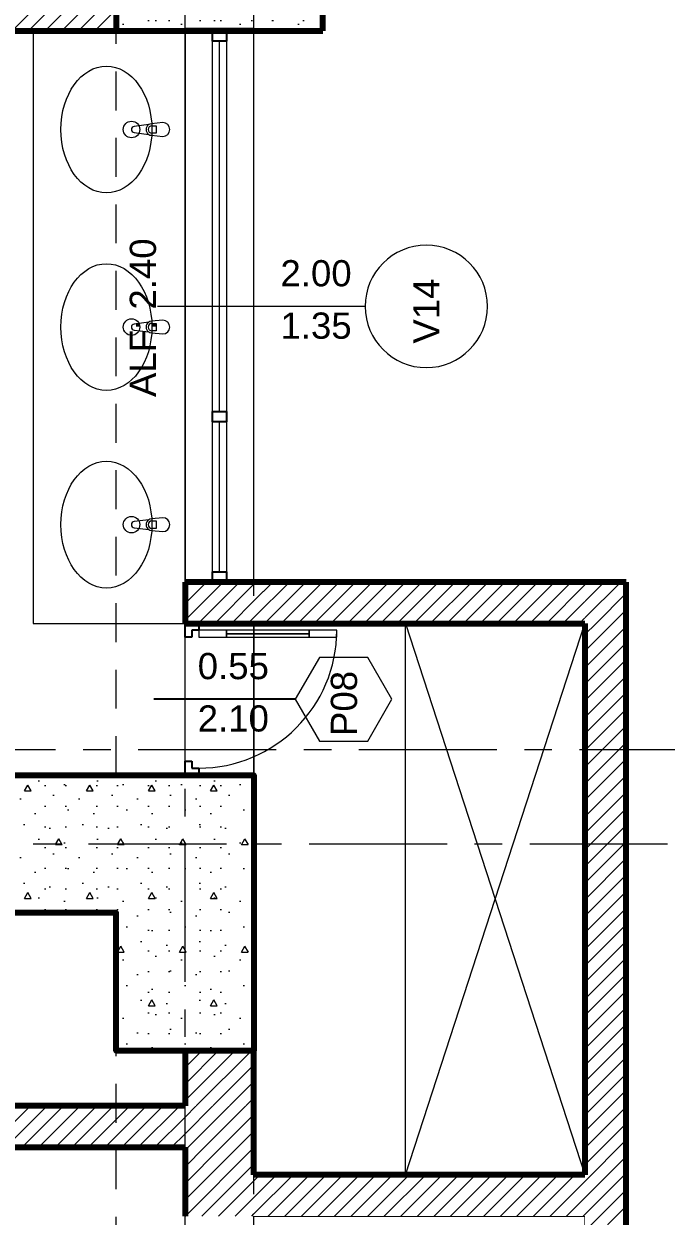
# Model space of a CAD drawing. Header units: inches. Extents: x -19 to 5698, y -728 to 92.
# Drawn here: x 143.236 to 145.565, y 15.8 to 20.125 of the extents above; entities that cross this region are included whole.
import ezdxf

# ---------------------------------------------------------------- set-up
doc = ezdxf.new("R2010")
doc.units = ezdxf.units.IN
doc.header["$MEASUREMENT"] = 0
doc.set_wipeout_variables(frame=1)
for name, pattern in [('ACAD_ISO04W100', [30, 24, -3, 0, -3]), ('Hidden Line', [0.195611, 0.141111, -0.0545]), ('Punto & Raya', [0.65, 0.5, -0.075, 0, -0.075]), ('Wipeout_Contour', [1, 0, -1])]:
    doc.linetypes.add(name, pattern=pattern)
for name, color, linetype in [('02 _ ARQ _ ALB _ Ejes Generales', 251, 'Continuous'), ('02 _ ARQ _ ZON _ Espacio.3D', 7, 'Continuous'), ('08 _ STR _ EXT _ 06 Columnas', 7, 'Continuous'), ('08 _ STR _ EXT _ 06 Elementos de Fachada', 7, 'Continuous'), ('08 _ STR _ EXT _ 07 Losa Aligerada', 7, 'Continuous'), ('08 _ STR _ EXT _ 09 Vigas', 251, 'Continuous'), ('Dibujo 2D - General', 7, 'Continuous'), ('Estructura - 04 MURO', 7, 'Continuous'), ('Interior - Sanitarios', 7, 'Continuous'), ('Marcador - Secciones', 7, 'Continuous')]:
    doc.layers.add(name, color=color, linetype=linetype)
doc.styles.add('Estilo_Generado_4', font='swisse.ttf')
pattern_1 = [(45, (92.500015, 6e-09), (-0.030052038, 0.030052038), [])]
pattern_2 = [(0, (92.5, 6e-09), (0, 0.3897114), [0.024375, -0.200625]), (0, (92.6125, 0.19486), (0, 0.3897114), [0.024375, -0.200625]), (60, (92.5, 6e-09), (-0.3375, 0.1948557), [0.024375, -0.200625]), (60, (92.725, 6e-09), (-0.3375, 0.1948557), [0.024375, -0.200625]), (120, (92.5244, 6e-09), (0.3375, 0.1948557), [0.024375, -0.200625]), (120, (92.7494, 6e-09), (0.3375, 0.1948557), [0.024375, -0.200625]), (0, (92.500015, 0.0375), (0, 0.075), [0, -0.075, 0, -0.1125]), (45, (92.537515, 0.0375), (-0.05303301, 0.05303301), [0, -0.05625, 0, -0.09375])]

msp = doc.modelspace()

# ---------------------------------------------------------------- hatches: boundary and pattern name
at = {"layer": '08 _ STR _ EXT _ 06 Elementos de Fachada', "linetype": 'Continuous', "lineweight": 9}
h = msp.add_hatch(dxfattribs=at)
h.set_pattern_fill('HORMIGÓN_EN_MASA_0002', color=250, style=0, pattern_type=2)
h.set_pattern_definition(pattern_2)
h.paths.add_polyline_path([(144.07, 20.1), (144.32, 20.1), (144.32, 20.35), (144.07, 20.35)])

# ---------------------------------------------------------------- linework, layer by layer
at = {"layer": '02 _ ARQ _ ZON _ Espacio.3D', "color": 9, "linetype": 'Continuous', "lineweight": 5, "flags": 128}
for points in [[(140.47, 20.1), (140.47, 17.2499), (141.795, 17.2499), (141.795, 17.0999), (140.82, 17.0999), (140.82, 16.1999), (143.82, 16.1999), (143.82, 16.4), (143.57, 16.4), (143.57, 16.9), (143.07, 16.9), (143.07, 17.4), (143.82, 17.4), (143.82, 20.1)], [(140.97, 15.1499), (143.8199, 15.1499), (143.82, 16.0499), (140.82, 16.0499), (140.82, 15.3499), (140.97, 15.3499)]]:
    msp.add_lwpolyline(points, close=True, dxfattribs=at)
at = {"layer": '08 _ STR _ EXT _ 06 Columnas', "color": 7, "linetype": 'Continuous', "lineweight": 80, "flags": 128}
msp.add_lwpolyline([(144.07, 20.1), (144.07, 20.1)], dxfattribs=at)
at = {"layer": '08 _ STR _ EXT _ 06 Elementos de Fachada', "color": 7, "linetype": 'Continuous', "lineweight": 80, "flags": 128}
for points in [[(144.32, 20.1), (144.32, 20.35)], [(144.07, 20.1), (144.32, 20.1)]]:
    msp.add_lwpolyline(points, dxfattribs=at)
at = {"layer": '08 _ STR _ EXT _ 07 Losa Aligerada', "color": 7, "linetype": 'Continuous', "lineweight": 18, "flags": 128}
msp.add_lwpolyline([(129.57, 3.3753), (137.07, 3.3753), (137.07, 6.05), (144.82, 6.05), (144.82, 14.9999), (144.07, 14.9999), (144.07, 15.1499), (144.07, 15.7999), (144.07, 18.1001), (144.07, 18.1001), (144.07, 20.35), (139.17, 20.35), (139.17, 22.35), (139.17, 22.6), (139.17, 24.5), (139.17, 24.75), (139.17, 26.75), (144.07, 26.75), (144.07, 29.7)], dxfattribs=at)
for points in [[(145.42, 18.1001), (144.07, 18.1001), (144.07, 15.7999), (145.27, 15.7999), (145.27, 15.1499), (144.07, 15.1499), (144.07, 14.9999), (145.42, 14.9999)], [(144.62, 17.9499), (145.27, 17.9499), (145.27, 15.9499), (144.62, 15.9499)]]:
    msp.add_lwpolyline(points, close=True, dxfattribs=at)
at = {"layer": '08 _ STR _ EXT _ 09 Vigas', "color": 251, "linetype": 'Hidden Line', "lineweight": 13, "true_color": 0x636466}
for p, q in [((137.07, 17.4), (143.57, 17.4)), ((137.07, 16.9), (143.57, 16.9))]:
    msp.add_line(p, q, dxfattribs=at)
at = {"layer": 'Estructura - 04 MURO', "color": 7, "linetype": 'Continuous', "lineweight": 80}
for p, q in [((143.92, 20.1), (143.82, 20.1)), ((143.92, 20.1), (143.82, 20.1)), ((143.97, 20.1), (143.92, 20.1)), ((143.97, 20.1), (143.92, 20.1)), ((143.97, 20.1), (143.92, 20.1)), ((144.07, 20.1), (143.97, 20.1)), ((144.07, 20.1), (143.97, 20.1)), ((143.82, 17.4), (143.87, 17.4)), ((143.82, 17.4), (143.87, 17.4)), ((143.82, 17.4), (143.87, 17.4)), ((143.87, 17.4), (143.97, 17.4)), ((143.87, 17.4), (143.97, 17.4))]:
    msp.add_line(p, q, dxfattribs=at)
at = {"layer": 'Estructura - 04 MURO', "color": 165, "linetype": 'Continuous', "lineweight": 25}
for p, q in [((143.92, 20.0625), (143.92, 20.1)), ((143.97, 20.1), (143.97, 20.0625)), ((143.97, 20.0625), (143.92, 20.0625)), ((143.92, 18.7), (143.92, 18.7188)), ((143.92, 18.7188), (143.97, 18.7188)), ((143.92, 18.6813), (143.92, 18.7)), ((143.97, 18.7188), (143.97, 18.7)), ((143.97, 18.7), (143.97, 18.6813)), ((143.97, 18.6813), (143.92, 18.6813)), ((143.92, 18.1376), (143.97, 18.1376)), ((143.87, 17.9251), (143.845, 17.9251)), ((143.845, 17.9251), (143.845, 17.9001)), ((143.845, 17.9001), (143.82, 17.9001)), ((143.82, 17.45), (143.845, 17.45)), ((143.82, 17.4), (143.82, 17.45)), ((143.845, 17.45), (143.845, 17.425)), ((143.87, 17.4), (143.82, 17.4)), ((143.845, 17.425), (143.87, 17.425)), ((143.87, 17.425), (143.87, 17.4))]:
    msp.add_line(p, q, dxfattribs=at)
at = {"layer": 'Estructura - 04 MURO', "color": 165, "linetype": 'Continuous', "lineweight": 15}
for p, q in [((143.92, 18.7188), (143.92, 20.0625)), ((143.945, 18.7188), (143.945, 20.0625)), ((143.97, 20.0625), (143.97, 18.7188)), ((144.4731, 19.1), (143.72, 19.1)), ((143.92, 18.1376), (143.92, 18.6813)), ((143.945, 18.1376), (143.945, 18.6813)), ((143.97, 18.6813), (143.97, 18.1376)), ((143.97, 17.9251), (143.87, 17.9251)), ((143.87, 17.9251), (143.87, 17.9001)), ((143.97, 17.9001), (143.97, 17.9251)), ((144.2701, 17.9126), (143.97, 17.9126)), ((144.3701, 17.9251), (144.2701, 17.9251)), ((144.2701, 17.9251), (144.2701, 17.9001)), ((144.3701, 17.9001), (144.3701, 17.9251)), ((143.87, 17.9001), (143.97, 17.9001)), ((144.2701, 17.9001), (144.3701, 17.9001))]:
    msp.add_line(p, q, dxfattribs=at)
at = {"layer": 'Estructura - 04 MURO', "color": 152, "linetype": 'Continuous', "lineweight": 25}
msp.add_line((144.22, 17.675), (143.7075, 17.675), dxfattribs=at)
at = {"layer": 'Estructura - 04 MURO', "color": 251, "linetype": 'Continuous', "lineweight": 13, "flags": 128}
msp.add_lwpolyline([(144.695, 18.8781, 1), (144.695, 19.322, 1)], format="xyb", close=True, dxfattribs=at)
at = {"layer": 'Estructura - 04 MURO', "color": 165, "linetype": 'Continuous', "lineweight": 15, "flags": 128}
for points in [[(144.2701, 17.9251), (143.97, 17.9251), (143.97, 17.9126), (144.2701, 17.9126)], [(144.2701, 17.9126), (143.97, 17.9126), (143.97, 17.9001), (144.2701, 17.9001)]]:
    msp.add_lwpolyline(points, close=True, dxfattribs=at)
at = {"layer": 'Estructura - 04 MURO', "color": 251, "linetype": 'Continuous', "lineweight": 13, "flags": 128}
msp.add_lwpolyline([(144.57, 17.675), (144.4825, 17.8266), (144.3075, 17.8266), (144.22, 17.675), (144.3075, 17.5235), (144.4825, 17.5235)], close=True, dxfattribs=at)
at = {"layer": 'Estructura - 04 MURO', "color": 165, "linetype": 'Continuous', "lineweight": 15}
msp.add_arc((143.87, 17.9251), 0.5001, 270, 0, dxfattribs=at)
at = {"layer": 'Interior - Sanitarios', "color": 205, "linetype": 'Continuous', "lineweight": 13}
for p, q in [((143.27, 20.1), (143.27, 17.95)), ((143.27, 20.1), (143.82, 20.1)), ((143.82, 20.1), (143.82, 17.95)), ((143.7002, 19.7553), (143.7151, 19.7553)), ((143.7151, 19.7281), (143.7002, 19.7281)), ((143.7151, 19.7553), (143.7151, 19.7281)), ((143.7002, 19.0386), (143.7151, 19.0386)), ((143.7151, 19.0386), (143.7151, 19.0114)), ((143.7151, 19.0114), (143.7002, 19.0114)), ((143.7002, 18.3219), (143.7151, 18.3219)), ((143.7151, 18.3219), (143.7151, 18.2947)), ((143.7151, 18.2947), (143.7002, 18.2947)), ((143.27, 17.95), (143.82, 17.95))]:
    msp.add_line(p, q, dxfattribs=at)
at = {"layer": 'Interior - Sanitarios', "color": 205, "linetype": 'Continuous', "lineweight": 13, "flags": 128}
for points in [[(143.74, 19.7667), (143.698, 19.7627, 0.12102), (143.6885, 19.7594), (143.6356, 19.7528, 0.882566), (143.6356, 19.7306), (143.6885, 19.7239, 0.12102), (143.698, 19.7207), (143.74, 19.7167, 1)], [(143.74, 19.05), (143.698, 19.046, 0.12102), (143.6885, 19.0427), (143.6356, 19.0361, 0.882566), (143.6356, 19.0139), (143.6885, 19.0073, 0.12102), (143.698, 19.004), (143.74, 19, 1)], [(143.74, 18.3333), (143.698, 18.3293, 0.12102), (143.6885, 18.3261), (143.6356, 18.3194, 0.882566), (143.6356, 18.2972), (143.6885, 18.2906, 0.12102), (143.698, 18.2873), (143.74, 18.2833, 1)]]:
    msp.add_lwpolyline(points, format="xyb", close=True, dxfattribs=at)
at = {"layer": 'Interior - Sanitarios', "color": 205, "linetype": 'Continuous', "lineweight": 13}
for centre in [(143.6261, 19.7417), (143.6261, 19.025), (143.6261, 18.3083)]:
    msp.add_circle(centre, 0.03, dxfattribs=at)
for centre, radius, start, end in [((143.6999, 19.7417), 0.0211, 122.771, 237.229), ((143.7002, 19.7417), 0.0136, 90, 270), ((143.6999, 19.025), 0.0211, 122.771, 237.229), ((143.7002, 19.025), 0.0136, 90, 270), ((143.6999, 18.3083), 0.0211, 122.771, 237.229), ((143.7002, 18.3083), 0.0136, 90, 270)]:
    msp.add_arc(centre, radius, start, end, dxfattribs=at)
for centre in [(143.535, 19.7417), (143.535, 19.025), (143.535, 18.3083)]:
    msp.add_ellipse(centre, major_axis=(0, 0.23), ratio=0.717391, dxfattribs=at)

# ---------------------------------------------------------------- texts
at = {"layer": 'Estructura - 04 MURO', "color": 251, "lineweight": 25, "char_height": 0.095, "attachment_point": 7, "style": 'Estilo_Generado_4'}
for s, insert, rotation in [('\\A1;{\\pql;\\pt0;\\fSwis721 Ex BT|b0|i0|c0|p34;ALF: 2.40\\fSwis721 Ex BT|b0|i0|c0|p34;\\A1{\\H.66x;\\S^  ;}\\fSwis721 Ex BT|b0|i0|c0|p34;\\fSwis721 Ex BT|b0|i0|c0|p34;}', (143.7425, 18.7713), 89.9996), ('\\A1;{\\pql;\\pt0;\\fSwis721 Ex BT|b0|i0|c0|p34;2.00\\fSwis721 Ex BT|b0|i0|c0|p34;\\A1{\\H.66x;\\S^  ;}\\fSwis721 Ex BT|b0|i0|c0|p34;\\fSwis721 Ex BT|b0|i0|c0|p34;}', (144.166, 19.1451), 359.9996), ('\\A1;{\\pql;\\pt0;\\fSwis721 Ex BT|b0|i0|c0|p34;V14\\fSwis721 Ex BT|b0|i0|c0|p34;\\fSwis721 Ex BT|b0|i0|c0|p34;\\fSwis721 Ex BT|b0|i0|c0|p34;}', (144.7425, 18.965), 89.9996), ('\\A1;{\\pql;\\pt0;\\fSwis721 Ex BT|b0|i0|c0|p34;1.35\\fSwis721 Ex BT|b0|i0|c0|p34;\\A1{\\H.66x;\\S^  ;}\\fSwis721 Ex BT|b0|i0|c0|p34;\\fSwis721 Ex BT|b0|i0|c0|p34;}', (144.166, 18.9551), 359.9996), ('\\A1;{\\pql;\\pt0;\\fSwis721 Ex BT|b0|i0|c0|p34;P08\\fSwis721 Ex BT|b0|i0|c0|p34;\\fSwis721 Ex BT|b0|i0|c0|p34;\\fSwis721 Ex BT|b0|i0|c0|p34;}', (144.445, 17.5417), 90)]:
    msp.add_mtext(s, dxfattribs=dict(at, insert=insert, rotation=rotation))
for s, insert in [('\\A1;{\\pql;\\pt0;\\fSwis721 Ex BT|b0|i0|c0|p34;0.55\\fSwis721 Ex BT|b0|i0|c0|p34;\\A1{\\H.66x;\\S^  ;}\\fSwis721 Ex BT|b0|i0|c0|p34;\\fSwis721 Ex BT|b0|i0|c0|p34;}', (143.866, 17.7201)), ('\\A1;{\\pql;\\pt0;\\fSwis721 Ex BT|b0|i0|c0|p34;2.10\\fSwis721 Ex BT|b0|i0|c0|p34;\\A1{\\H.66x;\\S^  ;}\\fSwis721 Ex BT|b0|i0|c0|p34;\\fSwis721 Ex BT|b0|i0|c0|p34;}', (143.866, 17.5301))]:
    msp.add_mtext(s, dxfattribs=dict(at, insert=insert))

# ---------------------------------------------------------------- next in the draw order: wipeouts: each hides what was drawn before it
at = {"color": 254, "linetype": 'Wipeout_Contour', "lineweight": 0, "ltscale": 3410.976089}
msp.add_wipeout([(138.32, 20.1), (143.57, 20.1), (143.57, 20.35), (138.32, 20.35)], dxfattribs=at).dxf.layer = 'Estructura - 04 MURO'
at = {"color": 254, "linetype": 'Wipeout_Contour', "lineweight": 0, "ltscale": 3422.776078}
msp.add_wipeout([(143.82, 18.1001), (143.82, 17.9501), (144.07, 17.9501), (144.07, 18.1001)], dxfattribs=at).dxf.layer = 'Estructura - 04 MURO'
at = {"color": 254, "linetype": 'Wipeout_Contour', "lineweight": 0, "ltscale": 2571.718135}
msp.add_wipeout([(145.27, 17.9501), (145.42, 18.1001), (145.27, 18.1001)], dxfattribs=at).dxf.layer = 'Estructura - 04 MURO'
at = {"color": 254, "linetype": 'Wipeout_Contour', "lineweight": 0, "ltscale": 3422.624375}
msp.add_wipeout([(143.82, 16.1999), (143.82, 16.0499), (144.07, 16.0499), (144.07, 16.1999)], dxfattribs=at).dxf.layer = 'Estructura - 04 MURO'

# ---------------------------------------------------------------- next in the draw order: hatches: boundary and pattern name
at = {"layer": '08 _ STR _ EXT _ 06 Columnas', "linetype": 'Continuous', "lineweight": 9}
h = msp.add_hatch(dxfattribs=at)
h.set_pattern_fill('HORMIGÓN_EN_MASA_0002', style=0, pattern_type=2)
h.set_pattern_definition(pattern_2)
h.paths.add_polyline_path([(143.57, 20.7), (143.57, 20.1), (144.07, 20.1), (144.07, 20.35), (144.07, 20.35), (144.07, 20.7)])
at = {"layer": 'Estructura - 04 MURO', "linetype": 'Continuous', "lineweight": 5}
h = msp.add_hatch(dxfattribs=at)
h.set_pattern_fill('LADRILLO_COMÚN_0002', color=250, style=0, pattern_type=2)
h.set_pattern_definition(pattern_1)
h.paths.add_polyline_path([(138.32, 20.1), (143.57, 20.1), (143.57, 20.35), (138.32, 20.35)])
h = msp.add_hatch(dxfattribs=at)
h.set_pattern_fill('LADRILLO_COMÚN_0002', color=250, style=0, pattern_type=2)
h.set_pattern_definition(pattern_1)
h.paths.add_polyline_path([(143.82, 18.1001), (143.82, 17.9501), (144.07, 17.9501), (144.07, 18.1001)])
h = msp.add_hatch(dxfattribs=at)
h.set_pattern_fill('LADRILLO_COMÚN_0002', color=250, style=0, pattern_type=2)
h.set_pattern_definition(pattern_1)
h.paths.add_polyline_path([(145.27, 17.9501), (145.42, 18.1001), (145.27, 18.1001)])
h = msp.add_hatch(dxfattribs=at)
h.set_pattern_fill('LADRILLO_COMÚN_0002', color=250, style=0, pattern_type=2)
h.set_pattern_definition(pattern_1)
h.paths.add_polyline_path([(143.82, 16.1999), (143.82, 16.0499), (144.07, 16.0499), (144.07, 16.1999)])

# ---------------------------------------------------------------- next in the draw order: linework, layer by layer
at = {"layer": '08 _ STR _ EXT _ 06 Columnas', "color": 7, "linetype": 'Continuous', "lineweight": 80, "flags": 128}
msp.add_lwpolyline([(144.07, 20.35), (144.07, 20.7), (143.57, 20.7), (143.57, 20.1), (144.07, 20.1)], dxfattribs=at)
at = {"layer": '08 _ STR _ EXT _ 09 Vigas', "color": 251, "linetype": 'Hidden Line', "lineweight": 13, "true_color": 0x636466}
msp.add_line((143.57, 17.4), (143.57, 20.35), dxfattribs=at)
at = {"layer": 'Estructura - 04 MURO', "color": 165, "linetype": 'Continuous', "lineweight": 15}
for p, q in [((143.82, 18.1001), (143.82, 20.1)), ((144.07, 18.1001), (144.07, 20.1))]:
    msp.add_line(p, q, dxfattribs=at)
at = {"layer": 'Estructura - 04 MURO', "color": 165, "linetype": 'Continuous', "lineweight": 25}
for p, q in [((143.92, 18.1001), (143.92, 18.1376)), ((143.97, 18.1376), (143.97, 18.1001)), ((143.82, 17.9501), (143.87, 17.9501)), ((143.82, 17.9001), (143.82, 17.9501)), ((143.87, 17.9501), (143.87, 17.9251))]:
    msp.add_line(p, q, dxfattribs=at)
at = {"layer": 'Estructura - 04 MURO', "color": 7, "linetype": 'Continuous', "lineweight": 80}
for p, q in [((143.92, 18.1001), (143.82, 18.1001)), ((143.92, 18.1001), (143.82, 18.1001)), ((143.97, 18.1001), (143.92, 18.1001)), ((143.97, 18.1001), (143.92, 18.1001)), ((143.97, 18.1001), (143.92, 18.1001)), ((144.07, 18.1001), (143.97, 18.1001)), ((144.07, 18.1001), (143.97, 18.1001)), ((143.82, 17.9501), (143.87, 17.9501)), ((143.82, 17.9501), (143.87, 17.9501)), ((143.82, 17.9501), (143.87, 17.9501)), ((143.87, 17.9501), (143.97, 17.9501)), ((143.87, 17.9501), (143.97, 17.9501)), ((144.07, 16.0499), (144.07, 16.1999))]:
    msp.add_line(p, q, dxfattribs=at)
at = {"layer": 'Estructura - 04 MURO', "color": 7, "linetype": 'Continuous', "lineweight": 80, "flags": 128}
for points in [[(140.47, 20.1), (143.57, 20.1)], [(143.82, 18.1001), (143.82, 17.9501)], [(143.82, 17.9501), (144.07, 17.9501)]]:
    msp.add_lwpolyline(points, dxfattribs=at)

# ---------------------------------------------------------------- next in the draw order: wipeouts: each hides what was drawn before it
at = {"color": 254, "linetype": 'Wipeout_Contour', "lineweight": 0, "ltscale": 3416.426187}
msp.add_wipeout([(140.9704, 16.0499), (143.82, 16.0499), (143.82, 16.1999), (140.9704, 16.1999)], dxfattribs=at).dxf.layer = 'Estructura - 04 MURO'

# ---------------------------------------------------------------- next in the draw order: hatches: boundary and pattern name
at = {"layer": 'Estructura - 04 MURO', "linetype": 'Continuous', "lineweight": 5}
h = msp.add_hatch(dxfattribs=at)
h.set_pattern_fill('LADRILLO_COMÚN_0002', color=250, style=0, pattern_type=2)
h.set_pattern_definition(pattern_1)
h.paths.add_polyline_path([(140.9704, 16.0499), (143.82, 16.0499), (143.82, 16.1999), (140.9704, 16.1999)])

# ---------------------------------------------------------------- next in the draw order: linework, layer by layer
at = {"layer": '08 _ STR _ EXT _ 09 Vigas', "color": 251, "linetype": 'Hidden Line', "lineweight": 13, "true_color": 0x636466}
msp.add_line((143.57, 7.7), (143.57, 16.9), dxfattribs=at)
at = {"layer": 'Estructura - 04 MURO', "color": 7, "linetype": 'Continuous', "lineweight": 80, "flags": 128}
for points in [[(143.82, 16.1999), (140.9704, 16.1999)], [(140.9704, 16.0499), (143.82, 16.0499)]]:
    msp.add_lwpolyline(points, dxfattribs=at)

# ---------------------------------------------------------------- next in the draw order: wipeouts: each hides what was drawn before it
at = {"color": 254, "linetype": 'Wipeout_Contour', "lineweight": 0, "ltscale": 3422.63765}
msp.add_wipeout([(144.07, 16.1999), (144.07, 16.4), (143.82, 16.4), (143.82, 16.1999)], dxfattribs=at).dxf.layer = 'Estructura - 04 MURO'
at = {"color": 254, "linetype": 'Wipeout_Contour', "lineweight": 0, "ltscale": 3422.609414}
msp.add_wipeout([(143.82, 16.0499), (143.82, 15.7999), (144.07, 15.7999), (144.07, 16.0499)], dxfattribs=at).dxf.layer = 'Estructura - 04 MURO'

# ---------------------------------------------------------------- next in the draw order: hatches: boundary and pattern name
at = {"layer": '08 _ STR _ EXT _ 06 Columnas', "linetype": 'Continuous', "lineweight": 9}
h = msp.add_hatch(dxfattribs=at)
h.set_pattern_fill('HORMIGÓN_EN_MASA_0002', style=0, pattern_type=2)
h.set_pattern_definition(pattern_2)
h.paths.add_polyline_path([(143.07, 17.4), (143.07, 16.9), (143.57, 16.9), (143.57, 16.4), (144.07, 16.4), (144.07, 17.4)])
at = {"layer": 'Estructura - 04 MURO', "linetype": 'Continuous', "lineweight": 5}
h = msp.add_hatch(dxfattribs=at)
h.set_pattern_fill('LADRILLO_COMÚN_0002', color=250, style=0, pattern_type=2)
h.set_pattern_definition(pattern_1)
h.paths.add_polyline_path([(144.07, 16.1999), (144.07, 16.4), (143.82, 16.4), (143.82, 16.1999)])
h = msp.add_hatch(dxfattribs=at)
h.set_pattern_fill('LADRILLO_COMÚN_0002', color=250, style=0, pattern_type=2)
h.set_pattern_definition(pattern_1)
h.paths.add_polyline_path([(143.82, 16.0499), (143.82, 15.7999), (144.07, 15.7999), (144.07, 16.0499)])

# ---------------------------------------------------------------- next in the draw order: linework, layer by layer
at = {"layer": '02 _ ARQ _ ALB _ Ejes Generales', "color": 251, "linetype": 'Punto & Raya', "lineweight": 13, "true_color": 0x636466}
msp.add_line((143.82, 3.05), (143.82, 44.9), dxfattribs=at)
at = {"layer": '08 _ STR _ EXT _ 06 Columnas', "color": 7, "linetype": 'Continuous', "lineweight": 80, "flags": 128}
msp.add_lwpolyline([(143.07, 17.4), (144.07, 17.4), (144.07, 16.4), (143.57, 16.4), (143.57, 16.9), (143.07, 16.9)], close=True, dxfattribs=at)
at = {"layer": 'Estructura - 04 MURO', "color": 7, "linetype": 'Continuous', "lineweight": 80, "flags": 128}
for points in [[(143.82, 16.4), (143.82, 16.1999)], [(144.07, 15.9499), (144.07, 16.4)], [(143.82, 16.0499), (143.82, 15.7999)]]:
    msp.add_lwpolyline(points, dxfattribs=at)

# ---------------------------------------------------------------- next in the draw order: wipeouts: each hides what was drawn before it
at = {"color": 254, "linetype": 'Wipeout_Contour', "lineweight": 0, "ltscale": 3425.505203}
msp.add_wipeout([(144.07, 15.7999), (145.27, 15.7999), (145.27, 15.9499), (144.07, 15.9499)], dxfattribs=at).dxf.layer = 'Estructura - 04 MURO'

# ---------------------------------------------------------------- next in the draw order: hatches: boundary and pattern name
at = {"layer": 'Estructura - 04 MURO', "linetype": 'Continuous', "lineweight": 5}
h = msp.add_hatch(dxfattribs=at)
h.set_pattern_fill('LADRILLO_COMÚN_0002', color=250, style=0, pattern_type=2)
h.set_pattern_definition(pattern_1)
h.paths.add_polyline_path([(144.07, 15.7999), (145.27, 15.7999), (145.27, 15.9499), (144.07, 15.9499)])

# ---------------------------------------------------------------- next in the draw order: linework, layer by layer
at = {"layer": 'Estructura - 04 MURO', "color": 7, "linetype": 'Continuous', "lineweight": 80, "flags": 128}
msp.add_lwpolyline([(145.27, 15.9499), (144.07, 15.9499)], dxfattribs=at)

# ---------------------------------------------------------------- next in the draw order: wipeouts: each hides what was drawn before it
at = {"color": 254, "linetype": 'Wipeout_Contour', "lineweight": 0, "ltscale": 3428.260386}
msp.add_wipeout([(145.27, 17.9501), (145.27, 15.1499), (145.42, 15.1499), (145.42, 17.9501)], dxfattribs=at).dxf.layer = 'Estructura - 04 MURO'

# ---------------------------------------------------------------- next in the draw order: hatches: boundary and pattern name
at = {"layer": 'Estructura - 04 MURO', "linetype": 'Continuous', "lineweight": 5}
h = msp.add_hatch(dxfattribs=at)
h.set_pattern_fill('LADRILLO_COMÚN_0002', color=250, style=0, pattern_type=2)
h.set_pattern_definition(pattern_1)
h.paths.add_polyline_path([(145.27, 17.9501), (145.27, 15.1499), (145.42, 15.1499), (145.42, 17.9501)])

# ---------------------------------------------------------------- next in the draw order: linework, layer by layer
at = {"layer": '02 _ ARQ _ ALB _ Ejes Generales', "color": 251, "linetype": 'Punto & Raya', "lineweight": 13, "true_color": 0x636466}
msp.add_line((141.07, 17.15), (147.07, 17.15), dxfattribs=at)
at = {"layer": 'Marcador - Secciones', "color": 251, "linetype": 'Punto & Raya', "lineweight": 13, "true_color": 0x636466}
msp.add_line((138.8506, 17.4928), (149.2072, 17.4928), dxfattribs=at)

# ---------------------------------------------------------------- next in the draw order: wipeouts: each hides what was drawn before it
at = {"color": 254, "linetype": 'Wipeout_Contour', "lineweight": 0, "ltscale": 2570.844138}
msp.add_wipeout([(145.27, 17.9501), (145.42, 17.9501), (145.42, 18.1001)], dxfattribs=at).dxf.layer = 'Estructura - 04 MURO'

# ---------------------------------------------------------------- next in the draw order: hatches: boundary and pattern name
at = {"layer": 'Estructura - 04 MURO', "linetype": 'Continuous', "lineweight": 5}
h = msp.add_hatch(dxfattribs=at)
h.set_pattern_fill('LADRILLO_COMÚN_0002', color=250, style=0, pattern_type=2)
h.set_pattern_definition(pattern_1)
h.paths.add_polyline_path([(145.27, 17.9501), (145.42, 17.9501), (145.42, 18.1001)])

# ---------------------------------------------------------------- next in the draw order: linework, layer by layer
at = {"layer": 'Estructura - 04 MURO', "color": 7, "linetype": 'Continuous', "lineweight": 80, "flags": 128}
for points in [[(145.42, 18.1001), (145.27, 18.1001)], [(145.42, 14.9999), (145.42, 18.1001)], [(145.27, 17.9501), (145.27, 15.9499)]]:
    msp.add_lwpolyline(points, dxfattribs=at)

# ---------------------------------------------------------------- next in the draw order: wipeouts: each hides what was drawn before it
at = {"color": 254, "linetype": 'Wipeout_Contour', "lineweight": 0, "ltscale": 3425.675439}
msp.add_wipeout([(145.27, 18.1001), (144.07, 18.1001), (144.07, 17.9501), (145.27, 17.9501)], dxfattribs=at).dxf.layer = 'Estructura - 04 MURO'

# ---------------------------------------------------------------- next in the draw order: hatches: boundary and pattern name
at = {"layer": 'Estructura - 04 MURO', "linetype": 'Continuous', "lineweight": 5}
h = msp.add_hatch(dxfattribs=at)
h.set_pattern_fill('LADRILLO_COMÚN_0002', color=250, style=0, pattern_type=2)
h.set_pattern_definition(pattern_1)
h.paths.add_polyline_path([(145.27, 18.1001), (144.07, 18.1001), (144.07, 17.9501), (145.27, 17.9501)])

# ---------------------------------------------------------------- next in the draw order: linework, layer by layer
at = {"layer": '08 _ STR _ EXT _ 09 Vigas', "color": 251, "linetype": 'Hidden Line', "lineweight": 13, "true_color": 0x636466}
msp.add_line((144.07, 7.2), (144.07, 20.35), dxfattribs=at)
at = {"layer": 'Dibujo 2D - General', "color": 7, "linetype": 'ACAD_ISO04W100', "lineweight": 13}
for p, q in [((144.62, 15.9499), (145.27, 17.9499)), ((144.62, 17.9499), (145.27, 15.9499))]:
    msp.add_line(p, q, dxfattribs=at)
at = {"layer": 'Estructura - 04 MURO', "color": 7, "linetype": 'Continuous', "lineweight": 80, "flags": 128}
for points in [[(145.27, 18.1001), (144.07, 18.1001)], [(144.07, 17.9501), (145.27, 17.9501)]]:
    msp.add_lwpolyline(points, dxfattribs=at)

doc.saveas('drawing.dxf')
